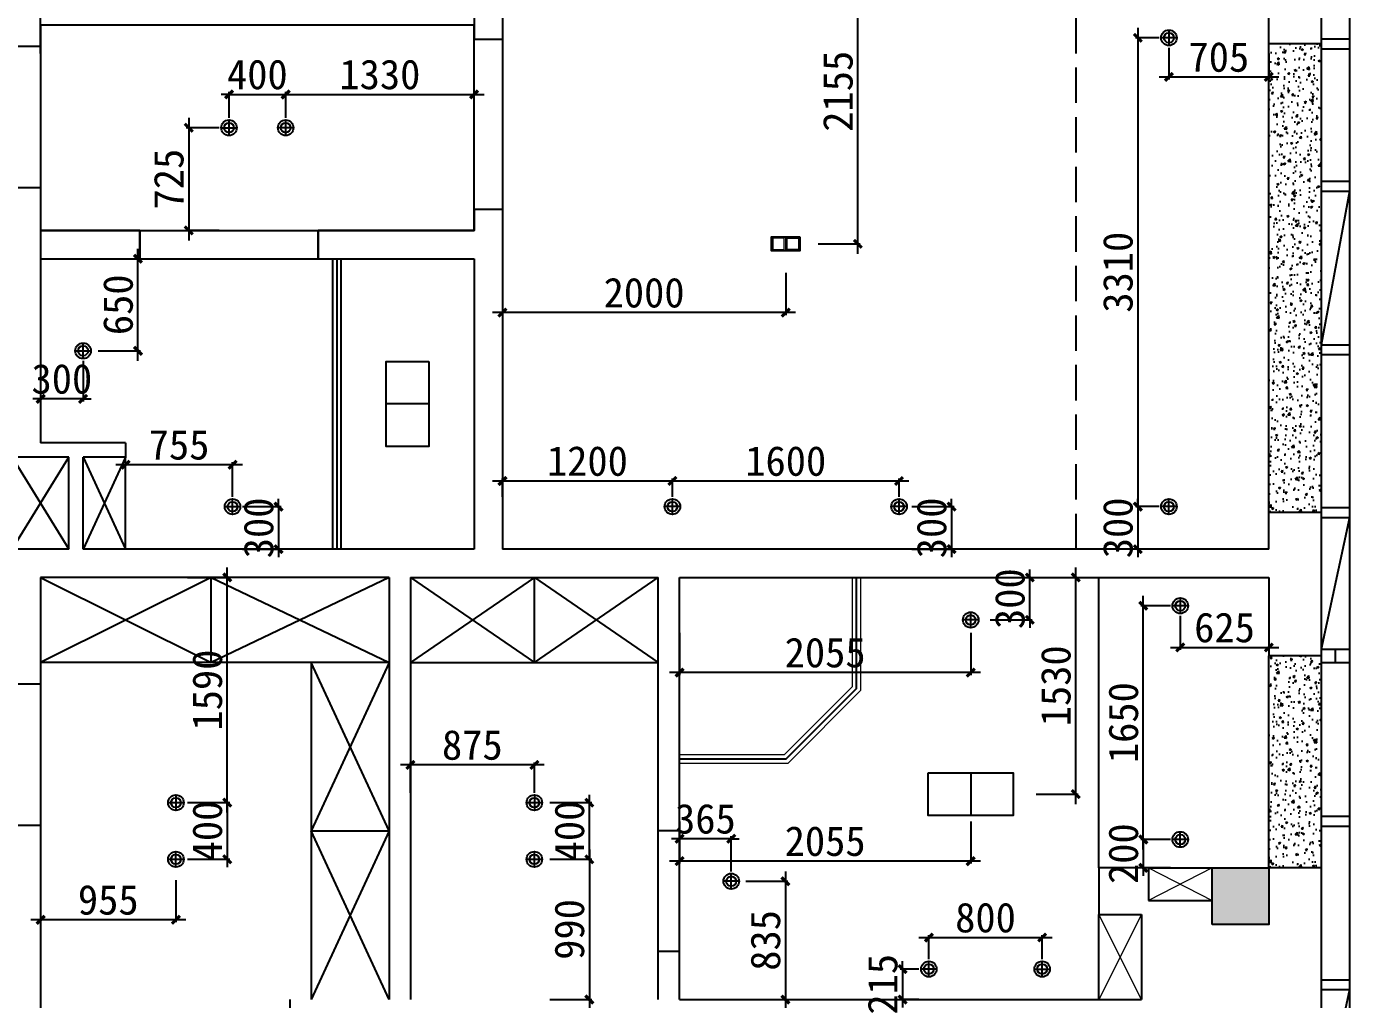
# Model space of a CAD drawing. Header units: millimetres. Extents: x 561810 to 956823, y -438984 to -391712.
# Drawn here: x 795042 to 804382, y -409733 to -402863 of the extents above; entities that cross this region are included whole.
import ezdxf

# ---------------------------------------------------------------- set-up
doc = ezdxf.new("R2010")
doc.units = ezdxf.units.MM
doc.header["$LTSCALE"] = 10
doc.header["$MEASUREMENT"] = 0
doc.linetypes.add('DASH', pattern=[0.35, 0.25, -0.1])
doc.layers.get('0').update_dxf_attribs({"linetype": 'CONTINUOUS'})
doc.layers.get('DEFPOINTS').update_dxf_attribs({"color": 1, "linetype": 'CONTINUOUS'})
for name, color, linetype in [('4-P灯具', 142, 'CONTINUOUS'), ('PUB_HATCH', 144, 'CONTINUOUS'), ('WALL', 7, 'CONTINUOUS'), ('WINDOW', 4, 'CONTINUOUS'), ('填充', 8, 'CONTINUOUS'), ('墙', 7, 'CONTINUOUS')]:
    doc.layers.add(name, color=color, linetype=linetype)
doc.layers.add('细线', color=250, linetype='CONTINUOUS', lineweight=5)
doc.styles.add('施洛华标注样式', font='')
doc.styles.get('施洛华标注样式').set_extended_font_data('SimSun')
doc.dimstyles.new('外标尺寸', dxfattribs={"dimscale": 70, "dimtxt": 3, "dimasz": 0.8, "dimexe": 0.25, "dimexo": 1, "dimgap": 0.5, "dimtad": 1, "dimdec": 0, "dimtxsty": '施洛华标注样式', "dimblk": 'ARCHTICK', "dimcen": 1.5, "dimdle": 1, "dimclrd": 250, "dimclre": 250, "dimclrt": 62, "dimadec": 0, "dimazin": 0, "dimtfac": 1, "dimtdec": 0, "dimtix": 1, "dimtmove": 1, "dimatfit": 3, "dimldrblk": 'ARCHTICK', "dimfxl": 0, "dimarcsym": 0})

# ---------------------------------------------------------------- blocks, each defined once
blk = doc.blocks.new('_ARCHTICK')
at = {"color": 0, "linetype": 'ByBlock', "const_width": 0.4}
blk.add_lwpolyline([(-0.5, -0.5), (0.5, 0.5)], dxfattribs=at)
blk = doc.blocks.new('*D146')
at = {"color": 250, "lineweight": -2}
for p, q in [((796471.6, -403342.6), (796415.6, -403342.6)), ((796471.6, -403507.8), (796471.6, -403325.1)), ((796471.6, -403342.6), (796871.6, -403342.6)), ((796871.6, -403507.8), (796871.6, -403325.1)), ((796871.6, -403342.6), (796927.6, -403342.6))]:
    blk.add_line(p, q, dxfattribs=at)
at = {"layer": 'DEFPOINTS', "color": 0}
for p in [(796871.6, -403342.6), (796471.6, -403577.8), (796871.6, -403577.8)]:
    blk.add_point(p, dxfattribs=at)
at = {"color": 250, "lineweight": -2, "xscale": 56, "yscale": 56, "zscale": 56}
blk.add_blockref('_ARCHTICK', (796471.6, -403342.6), dxfattribs=at)
at = {"color": 250, "lineweight": -2, "xscale": 56, "yscale": 56, "zscale": 56, "rotation": 180}
blk.add_blockref('_ARCHTICK', (796871.6, -403342.6), dxfattribs=at)
at = {"color": 62, "insert": (796671.6, -403202.6), "char_height": 210, "attachment_point": 5, "style": '施洛华标注样式'}
blk.add_mtext('400', dxfattribs=at)
blk = doc.blocks.new('*D147')
at = {"color": 250, "lineweight": -2}
for p, q in [((796801.6, -403342.6), (798271.6, -403342.6)), ((796871.6, -403507.8), (796871.6, -403325.1)), ((798201.6, -403507.8), (798201.6, -403325.1))]:
    blk.add_line(p, q, dxfattribs=at)
at = {"layer": 'DEFPOINTS', "color": 0}
for p in [(798201.6, -403342.6), (796871.6, -403577.8), (798201.6, -403577.8)]:
    blk.add_point(p, dxfattribs=at)
at = {"color": 250, "lineweight": -2, "xscale": 56, "yscale": 56, "zscale": 56, "rotation": 180}
blk.add_blockref('_ARCHTICK', (796871.6, -403342.6), dxfattribs=at)
at = {"color": 250, "lineweight": -2, "xscale": 56, "yscale": 56, "zscale": 56}
blk.add_blockref('_ARCHTICK', (798201.6, -403342.6), dxfattribs=at)
at = {"color": 62, "insert": (797536.6, -403202.6), "char_height": 210, "attachment_point": 5, "style": '施洛华标注样式'}
blk.add_mtext('1330', dxfattribs=at)
blk = doc.blocks.new('*D148')
at = {"color": 250, "lineweight": -2}
for p, q in [((796401.6, -403577.8), (796169.6, -403577.8)), ((796187.1, -403507.8), (796187.1, -404372.8)), ((796401.6, -404302.8), (796169.6, -404302.8))]:
    blk.add_line(p, q, dxfattribs=at)
at = {"layer": 'DEFPOINTS', "color": 0}
for p in [(796471.6, -403577.8), (796187.1, -404302.8), (796471.6, -404302.8)]:
    blk.add_point(p, dxfattribs=at)
at = {"color": 250, "lineweight": -2, "xscale": 56, "yscale": 56, "zscale": 56}
for p, rotation in [((796187.1, -403577.8), 90), ((796187.1, -404302.8), 270)]:
    blk.add_blockref('_ARCHTICK', p, dxfattribs=dict(at, rotation=rotation))
at = {"color": 62, "insert": (796047.1, -403940.3), "char_height": 210, "attachment_point": 5, "rotation": 90, "style": '施洛华标注样式'}
blk.add_mtext('725', dxfattribs=at)
blk = doc.blocks.new('*D149')
at = {"color": 250, "lineweight": -2}
for p, q in [((802887, -402872.8), (802887, -406322.8)), ((803036.6, -402942.8), (802869.5, -402942.8)), ((803036.6, -406252.8), (802869.5, -406252.8))]:
    blk.add_line(p, q, dxfattribs=at)
at = {"layer": 'DEFPOINTS', "color": 0}
for p in [(803106.6, -402942.8), (802887, -406252.8), (803106.6, -406252.8)]:
    blk.add_point(p, dxfattribs=at)
at = {"color": 250, "lineweight": -2, "xscale": 56, "yscale": 56, "zscale": 56}
for p, rotation in [((802887, -402942.8), 90), ((802887, -406252.8), 270)]:
    blk.add_blockref('_ARCHTICK', p, dxfattribs=dict(at, rotation=rotation))
at = {"color": 62, "insert": (802747, -404597.8), "char_height": 210, "attachment_point": 5, "rotation": 90, "style": '施洛华标注样式'}
blk.add_mtext('3310', dxfattribs=at)
blk = doc.blocks.new('*D150')
at = {"color": 250, "lineweight": -2}
for p, q in [((803036.6, -406252.8), (802869.5, -406252.8)), ((802887, -406252.8), (802887, -406196.8)), ((802887, -406252.8), (802887, -406552.8)), ((803036.6, -406552.8), (802869.5, -406552.8)), ((802887, -406552.8), (802887, -406608.8))]:
    blk.add_line(p, q, dxfattribs=at)
at = {"layer": 'DEFPOINTS', "color": 0}
for p in [(803106.6, -406252.8), (802887, -406552.8), (803106.6, -406552.8)]:
    blk.add_point(p, dxfattribs=at)
at = {"color": 250, "lineweight": -2, "xscale": 56, "yscale": 56, "zscale": 56}
for p, rotation in [((802887, -406252.8), 270), ((802887, -406552.8), 90)]:
    blk.add_blockref('_ARCHTICK', p, dxfattribs=dict(at, rotation=rotation))
at = {"color": 62, "insert": (802747, -406402.8), "char_height": 210, "attachment_point": 5, "rotation": 90, "style": '施洛华标注样式'}
blk.add_mtext('300', dxfattribs=at)
blk = doc.blocks.new('*D151')
at = {"color": 250, "lineweight": -2}
for p, q in [((803106.6, -403012.8), (803106.6, -403236.7)), ((803811.6, -403054.8), (803811.6, -403236.7)), ((803036.6, -403219.2), (803881.6, -403219.2))]:
    blk.add_line(p, q, dxfattribs=at)
at = {"layer": 'DEFPOINTS', "color": 0}
for p in [(803106.6, -402942.8), (803811.6, -402984.8), (803811.6, -403219.2)]:
    blk.add_point(p, dxfattribs=at)
at = {"color": 250, "lineweight": -2, "xscale": 56, "yscale": 56, "zscale": 56, "rotation": 180}
blk.add_blockref('_ARCHTICK', (803106.6, -403219.2), dxfattribs=at)
at = {"color": 250, "lineweight": -2, "xscale": 56, "yscale": 56, "zscale": 56}
blk.add_blockref('_ARCHTICK', (803811.6, -403219.2), dxfattribs=at)
at = {"color": 62, "insert": (803459.1, -403079.2), "char_height": 210, "attachment_point": 5, "style": '施洛华标注样式'}
blk.add_mtext('705', dxfattribs=at)
blk = doc.blocks.new('*D152')
at = {"color": 250, "lineweight": -2}
for p, q in [((801271.6, -406071.9), (799531.6, -406071.9)), ((799601.6, -406182.8), (799601.6, -406054.4)), ((801201.6, -406182.8), (801201.6, -406054.4))]:
    blk.add_line(p, q, dxfattribs=at)
at = {"layer": 'DEFPOINTS', "color": 0}
for p in [(799601.6, -406071.9), (799601.6, -406252.8), (801201.6, -406252.8)]:
    blk.add_point(p, dxfattribs=at)
at = {"color": 250, "lineweight": -2, "xscale": 56, "yscale": 56, "zscale": 56, "rotation": 180}
blk.add_blockref('_ARCHTICK', (799601.6, -406071.9), dxfattribs=at)
at = {"color": 250, "lineweight": -2, "xscale": 56, "yscale": 56, "zscale": 56}
blk.add_blockref('_ARCHTICK', (801201.6, -406071.9), dxfattribs=at)
at = {"color": 62, "insert": (800401.6, -405931.9), "char_height": 210, "attachment_point": 5, "style": '施洛华标注样式'}
blk.add_mtext('1600', dxfattribs=at)
blk = doc.blocks.new('*D153')
at = {"color": 250, "lineweight": -2}
for p, q in [((799671.6, -406071.9), (798331.6, -406071.9)), ((798401.6, -406182.8), (798401.6, -406054.4)), ((799601.6, -406182.8), (799601.6, -406054.4))]:
    blk.add_line(p, q, dxfattribs=at)
at = {"layer": 'DEFPOINTS', "color": 0}
for p in [(798401.6, -406071.9), (798401.6, -406252.8), (799601.6, -406252.8)]:
    blk.add_point(p, dxfattribs=at)
at = {"color": 250, "lineweight": -2, "xscale": 56, "yscale": 56, "zscale": 56, "rotation": 180}
blk.add_blockref('_ARCHTICK', (798401.6, -406071.9), dxfattribs=at)
at = {"color": 250, "lineweight": -2, "xscale": 56, "yscale": 56, "zscale": 56}
blk.add_blockref('_ARCHTICK', (799601.6, -406071.9), dxfattribs=at)
at = {"color": 62, "insert": (799001.6, -405931.9), "char_height": 210, "attachment_point": 5, "style": '施洛华标注样式'}
blk.add_mtext('1200', dxfattribs=at)
blk = doc.blocks.new('*D154')
at = {"color": 250, "lineweight": -2}
for p, q in [((801292.1, -406252.8), (801589.6, -406252.8)), ((801572.1, -406252.8), (801572.1, -406196.8)), ((801572.1, -406252.8), (801572.1, -406552.8)), ((801292.1, -406552.8), (801589.6, -406552.8)), ((801572.1, -406552.8), (801572.1, -406608.8))]:
    blk.add_line(p, q, dxfattribs=at)
at = {"layer": 'DEFPOINTS', "color": 0}
for p in [(801201.6, -406252.8), (801201.6, -406552.8), (801572.1, -406552.8)]:
    blk.add_point(p, dxfattribs=at)
at = {"color": 250, "lineweight": -2, "xscale": 56, "yscale": 56, "zscale": 56}
for p, rotation in [((801572.1, -406252.8), 270), ((801572.1, -406552.8), 90)]:
    blk.add_blockref('_ARCHTICK', p, dxfattribs=dict(at, rotation=rotation))
at = {"color": 62, "insert": (801432.1, -406402.8), "char_height": 210, "attachment_point": 5, "rotation": 90, "style": '施洛华标注样式'}
blk.add_mtext('300', dxfattribs=at)
blk = doc.blocks.new('*D155')
at = {"color": 250, "lineweight": -2}
for p, q in [((798401.6, -404603.3), (798401.6, -404900.8)), ((800401.6, -404603.3), (800401.6, -404900.8)), ((800471.6, -404883.3), (798331.6, -404883.3))]:
    blk.add_line(p, q, dxfattribs=at)
at = {"layer": 'DEFPOINTS', "color": 0}
for p in [(798401.6, -404397.8), (800401.6, -404397.8), (798401.6, -404883.3)]:
    blk.add_point(p, dxfattribs=at)
at = {"color": 250, "lineweight": -2, "xscale": 56, "yscale": 56, "zscale": 56, "rotation": 180}
blk.add_blockref('_ARCHTICK', (798401.6, -404883.3), dxfattribs=at)
at = {"color": 250, "lineweight": -2, "xscale": 56, "yscale": 56, "zscale": 56}
blk.add_blockref('_ARCHTICK', (800401.6, -404883.3), dxfattribs=at)
at = {"color": 62, "insert": (799401.6, -404743.3), "char_height": 210, "attachment_point": 5, "style": '施洛华标注样式'}
blk.add_mtext('2000', dxfattribs=at)
blk = doc.blocks.new('*D156')
at = {"color": 250, "lineweight": -2}
for p, q in [((800910.6, -404467.8), (800910.6, -402172.8)), ((800630.6, -402242.8), (800928.1, -402242.8)), ((800630.6, -404397.8), (800928.1, -404397.8))]:
    blk.add_line(p, q, dxfattribs=at)
at = {"layer": 'DEFPOINTS', "color": 0}
for p in [(800401.6, -402242.8), (800910.6, -402242.8), (800401.6, -404397.8)]:
    blk.add_point(p, dxfattribs=at)
at = {"color": 250, "lineweight": -2, "xscale": 56, "yscale": 56, "zscale": 56}
for p, rotation in [((800910.6, -402242.8), 90), ((800910.6, -404397.8), 270)]:
    blk.add_blockref('_ARCHTICK', p, dxfattribs=dict(at, rotation=rotation))
at = {"color": 62, "insert": (800770.6, -403320.3), "char_height": 210, "attachment_point": 5, "rotation": 90, "style": '施洛华标注样式'}
blk.add_mtext('2155', dxfattribs=at)
blk = doc.blocks.new('*D157')
at = {"color": 250, "lineweight": -2}
for p, q in [((795141.6, -405222.8), (795141.6, -405509.6)), ((795441.5, -405222.8), (795441.5, -405509.6)), ((795141.6, -405492.1), (795085.6, -405492.1)), ((795441.5, -405492.1), (795141.6, -405492.1)), ((795441.5, -405492.1), (795497.5, -405492.1))]:
    blk.add_line(p, q, dxfattribs=at)
at = {"layer": 'DEFPOINTS', "color": 0}
for p in [(795141.6, -405152.8), (795441.5, -405152.8), (795141.6, -405492.1)]:
    blk.add_point(p, dxfattribs=at)
at = {"color": 250, "lineweight": -2, "xscale": 56, "yscale": 56, "zscale": 56}
blk.add_blockref('_ARCHTICK', (795141.6, -405492.1), dxfattribs=at)
at = {"color": 250, "lineweight": -2, "xscale": 56, "yscale": 56, "zscale": 56, "rotation": 180}
blk.add_blockref('_ARCHTICK', (795441.5, -405492.1), dxfattribs=at)
at = {"color": 62, "insert": (795291.6, -405352.1), "char_height": 210, "attachment_point": 5, "style": '施洛华标注样式'}
blk.add_mtext('300', dxfattribs=at)
blk = doc.blocks.new('*D158')
at = {"color": 250, "lineweight": -2}
for p, q in [((795561.6, -404502.8), (795846.3, -404502.8)), ((795828.8, -405222.8), (795828.8, -404432.8)), ((795548.8, -405152.8), (795846.3, -405152.8))]:
    blk.add_line(p, q, dxfattribs=at)
at = {"layer": 'DEFPOINTS', "color": 0}
for p in [(795491.6, -404502.8), (795828.8, -404502.8), (795441.5, -405152.8)]:
    blk.add_point(p, dxfattribs=at)
at = {"color": 250, "lineweight": -2, "xscale": 56, "yscale": 56, "zscale": 56}
for p, rotation in [((795828.8, -404502.8), 90), ((795828.8, -405152.8), 270)]:
    blk.add_blockref('_ARCHTICK', p, dxfattribs=dict(at, rotation=rotation))
at = {"color": 62, "insert": (795688.8, -404827.8), "char_height": 210, "attachment_point": 5, "rotation": 90, "style": '施洛华标注样式'}
blk.add_mtext('650', dxfattribs=at)
blk = doc.blocks.new('*D159')
at = {"color": 250, "lineweight": -2}
for p, q in [((796566.2, -405957.2), (795671.4, -405957.2)), ((795741.4, -406157.8), (795741.4, -405939.7)), ((796496.2, -406183), (796496.2, -405939.7))]:
    blk.add_line(p, q, dxfattribs=at)
at = {"layer": 'DEFPOINTS', "color": 0}
for p in [(795741.4, -405957.2), (795741.4, -406227.8), (796496.2, -406253)]:
    blk.add_point(p, dxfattribs=at)
at = {"color": 250, "lineweight": -2, "xscale": 56, "yscale": 56, "zscale": 56, "rotation": 180}
blk.add_blockref('_ARCHTICK', (795741.4, -405957.2), dxfattribs=at)
at = {"color": 250, "lineweight": -2, "xscale": 56, "yscale": 56, "zscale": 56}
blk.add_blockref('_ARCHTICK', (796496.2, -405957.2), dxfattribs=at)
at = {"color": 62, "insert": (796118.8, -405817.2), "char_height": 210, "attachment_point": 5, "style": '施洛华标注样式'}
blk.add_mtext('755', dxfattribs=at)
blk = doc.blocks.new('*D160')
at = {"color": 250, "lineweight": -2}
for p, q in [((796566.2, -406253), (796838.7, -406253)), ((796821.2, -406253), (796821.2, -406197)), ((796821.2, -406253), (796821.2, -406552.8)), ((796566.2, -406552.8), (796838.7, -406552.8)), ((796821.2, -406552.8), (796821.2, -406608.8))]:
    blk.add_line(p, q, dxfattribs=at)
at = {"layer": 'DEFPOINTS', "color": 0}
for p in [(796496.2, -406253), (796496.2, -406552.8), (796821.2, -406552.8)]:
    blk.add_point(p, dxfattribs=at)
at = {"color": 250, "lineweight": -2, "xscale": 56, "yscale": 56, "zscale": 56}
for p, rotation in [((796821.2, -406253), 270), ((796821.2, -406552.8), 90)]:
    blk.add_blockref('_ARCHTICK', p, dxfattribs=dict(at, rotation=rotation))
at = {"color": 62, "insert": (796681.2, -406402.9), "char_height": 210, "attachment_point": 5, "rotation": 90, "style": '施洛华标注样式'}
blk.add_mtext('300', dxfattribs=at)
blk = doc.blocks.new('*D205')
at = {"color": 250, "lineweight": -2}
for p, q in [((796179.1, -408342.8), (796476.6, -408342.8)), ((796459.1, -408342.8), (796459.1, -408286.8)), ((796459.1, -408342.8), (796459.1, -408742.8)), ((796179.1, -408742.8), (796476.6, -408742.8)), ((796459.1, -408742.8), (796459.1, -408798.8))]:
    blk.add_line(p, q, dxfattribs=at)
at = {"layer": 'DEFPOINTS', "color": 0}
for p in [(796096.6, -408342.8), (796096.6, -408742.8), (796459.1, -408742.8)]:
    blk.add_point(p, dxfattribs=at)
at = {"color": 250, "lineweight": -2, "xscale": 56, "yscale": 56, "zscale": 56}
for p, rotation in [((796459.1, -408342.8), 270), ((796459.1, -408742.8), 90)]:
    blk.add_blockref('_ARCHTICK', p, dxfattribs=dict(at, rotation=rotation))
at = {"color": 62, "insert": (796319.1, -408542.8), "char_height": 210, "attachment_point": 5, "rotation": 90, "style": '施洛华标注样式'}
blk.add_mtext('400', dxfattribs=at)
blk = doc.blocks.new('*D206')
at = {"color": 250, "lineweight": -2}
for p, q in [((796179.1, -406752.8), (796476.6, -406752.8)), ((796459.1, -408412.8), (796459.1, -406682.8)), ((796179.1, -408342.8), (796476.6, -408342.8))]:
    blk.add_line(p, q, dxfattribs=at)
at = {"layer": 'DEFPOINTS', "color": 0}
for p in [(796096.6, -406752.8), (796459.1, -406752.8), (796096.6, -408342.8)]:
    blk.add_point(p, dxfattribs=at)
at = {"color": 250, "lineweight": -2, "xscale": 56, "yscale": 56, "zscale": 56}
for p, rotation in [((796459.1, -406752.8), 90), ((796459.1, -408342.8), 270)]:
    blk.add_blockref('_ARCHTICK', p, dxfattribs=dict(at, rotation=rotation))
at = {"color": 62, "insert": (796319.1, -407547.8), "char_height": 210, "attachment_point": 5, "rotation": 90, "style": '施洛华标注样式'}
blk.add_mtext('1590', dxfattribs=at)
blk = doc.blocks.new('*D207')
at = {"color": 250, "lineweight": -2}
for p, q in [((795141.6, -408889.9), (795141.6, -409187.4)), ((796096.6, -408889.9), (796096.6, -409187.4)), ((796166.6, -409169.9), (795071.6, -409169.9))]:
    blk.add_line(p, q, dxfattribs=at)
at = {"layer": 'DEFPOINTS', "color": 0}
for p in [(795141.6, -408742.8), (796096.6, -408742.8), (795141.6, -409169.9)]:
    blk.add_point(p, dxfattribs=at)
at = {"color": 250, "lineweight": -2, "xscale": 56, "yscale": 56, "zscale": 56, "rotation": 180}
blk.add_blockref('_ARCHTICK', (795141.6, -409169.9), dxfattribs=at)
at = {"color": 250, "lineweight": -2, "xscale": 56, "yscale": 56, "zscale": 56}
blk.add_blockref('_ARCHTICK', (796096.6, -409169.9), dxfattribs=at)
at = {"color": 62, "insert": (795619.1, -409029.9), "char_height": 210, "attachment_point": 5, "style": '施洛华标注样式'}
blk.add_mtext('955', dxfattribs=at)
blk = doc.blocks.new('*D208')
at = {"color": 250, "lineweight": -2}
for p, q in [((798735.2, -408342.8), (799032.7, -408342.8)), ((799015.2, -408342.8), (799015.2, -408286.8)), ((799015.2, -408742.8), (799015.2, -408342.8)), ((798735.2, -408742.8), (799032.7, -408742.8)), ((799015.2, -408742.8), (799015.2, -408798.8))]:
    blk.add_line(p, q, dxfattribs=at)
at = {"layer": 'DEFPOINTS', "color": 0}
for p in [(798626.9, -408342.8), (799015.2, -408342.8), (798626.9, -408742.8)]:
    blk.add_point(p, dxfattribs=at)
at = {"color": 250, "lineweight": -2, "xscale": 56, "yscale": 56, "zscale": 56}
for p, rotation in [((799015.2, -408342.8), 270), ((799015.2, -408742.8), 90)]:
    blk.add_blockref('_ARCHTICK', p, dxfattribs=dict(at, rotation=rotation))
at = {"color": 62, "insert": (798875.2, -408542.8), "char_height": 210, "attachment_point": 5, "rotation": 90, "style": '施洛华标注样式'}
blk.add_mtext('400', dxfattribs=at)
blk = doc.blocks.new('*D209')
at = {"color": 250, "lineweight": -2}
for p, q in [((799015.2, -408672.8), (799015.2, -409802.8)), ((798735.2, -408742.8), (799032.7, -408742.8)), ((798735.2, -409732.8), (799032.7, -409732.8))]:
    blk.add_line(p, q, dxfattribs=at)
at = {"layer": 'DEFPOINTS', "color": 0}
for p in [(798626.9, -408742.8), (798626.9, -409732.8), (799015.2, -409732.8)]:
    blk.add_point(p, dxfattribs=at)
at = {"color": 250, "lineweight": -2, "xscale": 56, "yscale": 56, "zscale": 56}
for p, rotation in [((799015.2, -408742.8), 90), ((799015.2, -409732.8), 270)]:
    blk.add_blockref('_ARCHTICK', p, dxfattribs=dict(at, rotation=rotation))
at = {"color": 62, "insert": (798875.2, -409237.8), "char_height": 210, "attachment_point": 5, "rotation": 90, "style": '施洛华标注样式'}
blk.add_mtext('990', dxfattribs=at)
blk = doc.blocks.new('*D210')
at = {"color": 250, "lineweight": -2}
for p, q in [((797751.6, -408272.8), (797751.6, -408058.8)), ((798626.9, -408272.8), (798626.9, -408058.8)), ((798696.9, -408076.3), (797681.6, -408076.3))]:
    blk.add_line(p, q, dxfattribs=at)
at = {"layer": 'DEFPOINTS', "color": 0}
for p in [(797751.6, -408076.3), (797751.6, -408342.8), (798626.9, -408342.8)]:
    blk.add_point(p, dxfattribs=at)
at = {"color": 250, "lineweight": -2, "xscale": 56, "yscale": 56, "zscale": 56, "rotation": 180}
blk.add_blockref('_ARCHTICK', (797751.6, -408076.3), dxfattribs=at)
at = {"color": 250, "lineweight": -2, "xscale": 56, "yscale": 56, "zscale": 56}
blk.add_blockref('_ARCHTICK', (798626.9, -408076.3), dxfattribs=at)
at = {"color": 62, "insert": (798189.2, -407936.3), "char_height": 210, "attachment_point": 5, "style": '施洛华标注样式'}
blk.add_mtext('875', dxfattribs=at)
blk = doc.blocks.new('*D211')
at = {"color": 250, "lineweight": -2}
for p, q in [((800119.1, -408897.8), (800416.6, -408897.8)), ((800399.1, -408827.8), (800399.1, -409802.8)), ((800119.1, -409732.8), (800416.6, -409732.8))]:
    blk.add_line(p, q, dxfattribs=at)
at = {"layer": 'DEFPOINTS', "color": 0}
for p in [(800016.7, -408897.8), (800017.7, -409732.8), (800399.1, -409732.8)]:
    blk.add_point(p, dxfattribs=at)
at = {"color": 250, "lineweight": -2, "xscale": 56, "yscale": 56, "zscale": 56}
for p, rotation in [((800399.1, -408897.8), 90), ((800399.1, -409732.8), 270)]:
    blk.add_blockref('_ARCHTICK', p, dxfattribs=dict(at, rotation=rotation))
at = {"color": 62, "insert": (800259.1, -409315.3), "char_height": 210, "attachment_point": 5, "rotation": 90, "style": '施洛华标注样式'}
blk.add_mtext('835', dxfattribs=at)
blk = doc.blocks.new('*D212')
at = {"color": 250, "lineweight": -2}
for p, q in [((799652.1, -408597.7), (799596.1, -408597.7)), ((799652.1, -408827.8), (799652.1, -408580.2)), ((800016.7, -408597.7), (799652.1, -408597.7)), ((800016.7, -408827.8), (800016.7, -408580.2)), ((800016.7, -408597.7), (800072.7, -408597.7))]:
    blk.add_line(p, q, dxfattribs=at)
at = {"layer": 'DEFPOINTS', "color": 0}
for p in [(799652.1, -408597.7), (799652.1, -408897.8), (800016.7, -408897.8)]:
    blk.add_point(p, dxfattribs=at)
at = {"color": 250, "lineweight": -2, "xscale": 56, "yscale": 56, "zscale": 56}
blk.add_blockref('_ARCHTICK', (799652.1, -408597.7), dxfattribs=at)
at = {"color": 250, "lineweight": -2, "xscale": 56, "yscale": 56, "zscale": 56, "rotation": 180}
blk.add_blockref('_ARCHTICK', (800016.7, -408597.7), dxfattribs=at)
at = {"color": 62, "insert": (799834.4, -408457.7), "char_height": 210, "attachment_point": 5, "style": '施洛华标注样式'}
blk.add_mtext('365', dxfattribs=at)
blk = doc.blocks.new('*D213')
at = {"color": 250, "lineweight": -2}
for p, q in [((801342, -409295.2), (802281.8, -409295.2)), ((801412, -409447.6), (801412, -409277.7)), ((802211.8, -409447.6), (802211.8, -409277.7))]:
    blk.add_line(p, q, dxfattribs=at)
at = {"layer": 'DEFPOINTS', "color": 0}
for p in [(802211.8, -409295.2), (801412, -409517.6), (802211.8, -409517.6)]:
    blk.add_point(p, dxfattribs=at)
at = {"color": 250, "lineweight": -2, "xscale": 56, "yscale": 56, "zscale": 56, "rotation": 180}
blk.add_blockref('_ARCHTICK', (801412, -409295.2), dxfattribs=at)
at = {"color": 250, "lineweight": -2, "xscale": 56, "yscale": 56, "zscale": 56}
blk.add_blockref('_ARCHTICK', (802211.8, -409295.2), dxfattribs=at)
at = {"color": 62, "insert": (801811.9, -409155.2), "char_height": 210, "attachment_point": 5, "style": '施洛华标注样式'}
blk.add_mtext('800', dxfattribs=at)
blk = doc.blocks.new('*D214')
at = {"color": 250, "lineweight": -2}
for p, q in [((801226.6, -409517.6), (801226.6, -409461.6)), ((801342, -409517.6), (801209.1, -409517.6)), ((801226.6, -409517.6), (801226.6, -409732.8)), ((801342, -409732.8), (801209.1, -409732.8)), ((801226.6, -409732.8), (801226.6, -409788.8))]:
    blk.add_line(p, q, dxfattribs=at)
at = {"layer": 'DEFPOINTS', "color": 0}
for p in [(801412, -409517.6), (801226.6, -409732.8), (801412, -409732.8)]:
    blk.add_point(p, dxfattribs=at)
at = {"color": 250, "lineweight": -2, "xscale": 56, "yscale": 56, "zscale": 56}
for p, rotation in [((801226.6, -409517.6), 270), ((801226.6, -409732.8), 90)]:
    blk.add_blockref('_ARCHTICK', p, dxfattribs=dict(at, rotation=rotation))
at = {"color": 62, "insert": (801086.6, -409625.2), "char_height": 210, "attachment_point": 5, "rotation": 90, "style": '施洛华标注样式'}
blk.add_mtext('215', dxfattribs=at)
blk = doc.blocks.new('*D215')
at = {"color": 250, "lineweight": -2}
for p, q in [((803116.8, -408602.9), (802908.1, -408602.9)), ((802925.6, -408602.9), (802925.6, -408546.9)), ((802925.6, -408602.9), (802925.6, -408802.8)), ((803116.8, -408802.8), (802908.1, -408802.8)), ((802925.6, -408802.8), (802925.6, -408858.8))]:
    blk.add_line(p, q, dxfattribs=at)
at = {"layer": 'DEFPOINTS', "color": 0}
for p in [(803186.8, -408602.9), (802925.6, -408802.8), (803186.8, -408802.8)]:
    blk.add_point(p, dxfattribs=at)
at = {"color": 250, "lineweight": -2, "xscale": 56, "yscale": 56, "zscale": 56}
for p, rotation in [((802925.6, -408602.9), 270), ((802925.6, -408802.8), 90)]:
    blk.add_blockref('_ARCHTICK', p, dxfattribs=dict(at, rotation=rotation))
at = {"color": 62, "insert": (802785.6, -408702.8), "char_height": 210, "attachment_point": 5, "rotation": 90, "style": '施洛华标注样式'}
blk.add_mtext('200', dxfattribs=at)
blk = doc.blocks.new('*D216')
at = {"color": 250, "lineweight": -2}
for p, q in [((802925.6, -408672.9), (802925.6, -406882.7)), ((803116.8, -406952.7), (802908.1, -406952.7)), ((803116.8, -408602.9), (802908.1, -408602.9))]:
    blk.add_line(p, q, dxfattribs=at)
at = {"layer": 'DEFPOINTS', "color": 0}
for p in [(802925.6, -406952.7), (803186.8, -406952.7), (803186.8, -408602.9)]:
    blk.add_point(p, dxfattribs=at)
at = {"color": 250, "lineweight": -2, "xscale": 56, "yscale": 56, "zscale": 56}
for p, rotation in [((802925.6, -406952.7), 90), ((802925.6, -408602.9), 270)]:
    blk.add_blockref('_ARCHTICK', p, dxfattribs=dict(at, rotation=rotation))
at = {"color": 62, "insert": (802785.6, -407777.8), "char_height": 210, "attachment_point": 5, "rotation": 90, "style": '施洛华标注样式'}
blk.add_mtext('1650', dxfattribs=at)
blk = doc.blocks.new('*D217')
at = {"color": 250, "lineweight": -2}
for p, q in [((803186.8, -407022.7), (803186.8, -407264.5)), ((803811.6, -407022.7), (803811.6, -407264.5)), ((803116.8, -407247), (803881.6, -407247))]:
    blk.add_line(p, q, dxfattribs=at)
at = {"layer": 'DEFPOINTS', "color": 0}
for p in [(803186.8, -406952.7), (803811.6, -406952.7), (803811.6, -407247)]:
    blk.add_point(p, dxfattribs=at)
at = {"color": 250, "lineweight": -2, "xscale": 56, "yscale": 56, "zscale": 56, "rotation": 180}
blk.add_blockref('_ARCHTICK', (803186.8, -407247), dxfattribs=at)
at = {"color": 250, "lineweight": -2, "xscale": 56, "yscale": 56, "zscale": 56}
blk.add_blockref('_ARCHTICK', (803811.6, -407247), dxfattribs=at)
at = {"color": 62, "insert": (803499.2, -407107), "char_height": 210, "attachment_point": 5, "style": '施洛华标注样式'}
blk.add_mtext('625', dxfattribs=at)
blk = doc.blocks.new('*D218')
at = {"color": 250, "lineweight": -2}
for p, q in [((801844.6, -406752.8), (802142.1, -406752.8)), ((802124.6, -406752.8), (802124.6, -406696.8)), ((802124.6, -407052.5), (802124.6, -406752.8)), ((801844.6, -407052.5), (802142.1, -407052.5)), ((802124.6, -407052.5), (802124.6, -407108.5))]:
    blk.add_line(p, q, dxfattribs=at)
at = {"layer": 'DEFPOINTS', "color": 0}
for p in [(801704.3, -406752.8), (802124.6, -406752.8), (801707.3, -407052.5)]:
    blk.add_point(p, dxfattribs=at)
at = {"color": 250, "lineweight": -2, "xscale": 56, "yscale": 56, "zscale": 56}
for p, rotation in [((802124.6, -406752.8), 270), ((802124.6, -407052.5), 90)]:
    blk.add_blockref('_ARCHTICK', p, dxfattribs=dict(at, rotation=rotation))
at = {"color": 62, "insert": (801984.6, -406902.6), "char_height": 210, "attachment_point": 5, "rotation": 90, "style": '施洛华标注样式'}
blk.add_mtext('300', dxfattribs=at)
blk = doc.blocks.new('*D219')
at = {"color": 250, "lineweight": -2}
for p, q in [((799652.1, -407144.3), (799652.1, -407441.8)), ((801707.3, -407144.3), (801707.3, -407441.8)), ((801777.3, -407424.3), (799582.1, -407424.3))]:
    blk.add_line(p, q, dxfattribs=at)
at = {"layer": 'DEFPOINTS', "color": 0}
for p in [(799652.1, -407052.5), (801707.3, -407052.5), (799652.1, -407424.3)]:
    blk.add_point(p, dxfattribs=at)
at = {"color": 250, "lineweight": -2, "xscale": 56, "yscale": 56, "zscale": 56, "rotation": 180}
blk.add_blockref('_ARCHTICK', (799652.1, -407424.3), dxfattribs=at)
at = {"color": 250, "lineweight": -2, "xscale": 56, "yscale": 56, "zscale": 56}
blk.add_blockref('_ARCHTICK', (801707.3, -407424.3), dxfattribs=at)
at = {"color": 62, "insert": (800679.7, -407284.3), "char_height": 210, "attachment_point": 5, "style": '施洛华标注样式'}
blk.add_mtext('2055', dxfattribs=at)
blk = doc.blocks.new('*D439')
at = {"color": 250, "lineweight": -2}
for p, q in [((802168.9, -406752.8), (802466.4, -406752.8)), ((802448.9, -408352.8), (802448.9, -406682.8)), ((802168.9, -408282.8), (802466.4, -408282.8))]:
    blk.add_line(p, q, dxfattribs=at)
at = {"layer": 'DEFPOINTS', "color": 0}
for p in [(801704.3, -406752.8), (802448.9, -406752.8), (801707.3, -408282.8)]:
    blk.add_point(p, dxfattribs=at)
at = {"color": 250, "lineweight": -2, "xscale": 56, "yscale": 56, "zscale": 56}
for p, rotation in [((802448.9, -406752.8), 90), ((802448.9, -408282.8), 270)]:
    blk.add_blockref('_ARCHTICK', p, dxfattribs=dict(at, rotation=rotation))
at = {"color": 62, "insert": (802308.9, -407517.8), "char_height": 210, "attachment_point": 5, "rotation": 90, "style": '施洛华标注样式'}
blk.add_mtext('1530', dxfattribs=at)
blk = doc.blocks.new('*D440')
at = {"color": 250, "lineweight": -2}
for p, q in [((799652.1, -408475.6), (799652.1, -408773.1)), ((801707.3, -408475.6), (801707.3, -408773.1)), ((801777.3, -408755.6), (799582.1, -408755.6))]:
    blk.add_line(p, q, dxfattribs=at)
at = {"layer": 'DEFPOINTS', "color": 0}
for p in [(799652.1, -408282.8), (801707.3, -408282.8), (799652.1, -408755.6)]:
    blk.add_point(p, dxfattribs=at)
at = {"color": 250, "lineweight": -2, "xscale": 56, "yscale": 56, "zscale": 56, "rotation": 180}
blk.add_blockref('_ARCHTICK', (799652.1, -408755.6), dxfattribs=at)
at = {"color": 250, "lineweight": -2, "xscale": 56, "yscale": 56, "zscale": 56}
blk.add_blockref('_ARCHTICK', (801707.3, -408755.6), dxfattribs=at)
at = {"color": 62, "insert": (800679.7, -408615.6), "char_height": 210, "attachment_point": 5, "style": '施洛华标注样式'}
blk.add_mtext('2055', dxfattribs=at)

msp = doc.modelspace()

# ---------------------------------------------------------------- hatches: boundary and pattern name
h = msp.add_hatch()
h.set_pattern_fill('AR-CONC', color=250, scale=20, style=0)
h.set_pattern_definition([(50, (803811.61, -406294.76), (143.452, -12.5504), [15, -165]), (355, (803811.61, -406294.76), (-27.75, 150.4384), [12, -132]), (100.4514, (803823.57, -406295.8), (115.702, 137.888), [12.748, -140.2284]), (46.184, (803811.61, -406254.76), (213.448, -33.104), [22.5, -247.5]), (96.6356, (803829.4, -406257.51), (186.933, 194.824), [19.122, -210.343]), (351.184, (803811.61, -406254.76), (186.932, 194.824), [18, -198]), (21, (803831.61, -406264.76), (119.3814, -80.5238), [15, -165]), (326, (803831.61, -406264.76), (48.663, 145.03), [12, -132]), (71.4514, (803841.56, -406271.47), (168.0445, 64.506), [12.748, -140.2284]), (37.5, (803811.614, -406294.755), (2.432, 66.5788), [0, -130.4, 0, -134, 0, -132.5]), (7.5, (803811.614, -406294.755), (52.6139, 78.8823), [0, -76.4, 0, -127.4, 0, -50.5]), (327.5, (803767.014, -406294.755), (106.7645, -4.511), [0, -50, 0, -156, 0, -207]), (317.5, (803747.01, -406294.755), (116.6372, 20.021), [0, -65, 0, -103.6, 0, -147])])
h.paths.add_polyline_path([(804181.6, -402984.8), (803811.6, -402984.8), (803811.6, -406294.8), (804181.6, -406294.8), (804181.6, -406259.8)])
h = msp.add_hatch()
h.set_pattern_fill('AR-CONC', color=250, scale=20, style=0)
h.set_pattern_definition([(50, (803811.61, -408802.76), (143.452, -12.55), [15, -165]), (355, (803811.61, -408802.76), (-27.75, 150.438), [12, -132]), (100.451, (803823.57, -408803.8), (115.702, 137.888), [12.748, -140.228]), (46.184, (803811.61, -408762.76), (213.448, -33.104), [22.5, -247.5]), (96.636, (803829.4, -408765.51), (186.933, 194.824), [19.122, -210.343]), (351.184, (803811.61, -408762.76), (186.932, 194.824), [18, -198]), (21, (803831.61, -408772.76), (119.381, -80.524), [15, -165]), (326, (803831.61, -408772.76), (48.663, 145.03), [12, -132]), (71.451, (803841.56, -408779.47), (168.045, 64.506), [12.748, -140.228]), (37.5, (803811.614, -408802.755), (2.432, 66.5788), [0, -130.4, 0, -134, 0, -132.5]), (7.5, (803811.614, -408802.755), (52.614, 78.8823), [0, -76.4, 0, -127.4, 0, -50.5]), (327.5, (803767.014, -408802.755), (106.7645, -4.511), [0, -50, 0, -156, 0, -207]), (317.5, (803747.01, -408802.755), (116.637, 20.021), [0, -65, 0, -103.6, 0, -147])])
h.paths.add_polyline_path([(803811.6, -408802.8), (804181.6, -408802.8), (804181.6, -407306.3), (803811.6, -407306.3)])
at = {"layer": 'PUB_HATCH'}
h = msp.add_hatch(color=256, dxfattribs=at)
h.paths.add_polyline_path([(779561.6, -414402.8), (779561.6, -414002.8), (779961.6, -414002.8), (779961.6, -414402.8)])
h.paths.add_polyline_path([(767701.6, -414402.8), (767701.6, -414002.8), (768101.6, -414002.8), (768101.6, -414402.8)])
h.paths.add_polyline_path([(767701.6, -409202.8), (767701.6, -408802.8), (768101.6, -408802.8), (768101.6, -409202.8)])
h.paths.add_polyline_path([(767701.6, -402742.8), (767701.6, -402342.8), (768101.6, -402342.8), (768101.6, -402742.8)])
h.paths.add_polyline_path([(803411.6, -402742.8), (803411.6, -402342.8), (803811.6, -402342.8), (803811.6, -402742.8)])
h.paths.add_polyline_path([(803411.6, -409202.8), (803411.6, -408802.8), (803811.6, -408802.8), (803811.6, -409202.8)])
h.paths.add_polyline_path([(803411.6, -414402.8), (803411.6, -414002.8), (803811.6, -414002.8), (803811.6, -414402.8)])
h.paths.add_polyline_path([(791551.6, -414402.8), (791551.6, -414002.8), (791951.6, -414002.8), (791951.6, -414402.8)])

# ---------------------------------------------------------------- linework, layer by layer
at = {"color": 1}
for p, q in [((804181.6, -402949.8), (804381.6, -402949.8)), ((804181.6, -403019.8), (804381.6, -403019.8)), ((804181.6, -403954.8), (804381.6, -403954.8)), ((804181.6, -404024.8), (804381.6, -404024.8)), ((804381.6, -404024.8), (804181.6, -405109.8)), ((804181.6, -405109.8), (804381.6, -405109.8)), ((804181.6, -405179.8), (804381.6, -405179.8)), ((804181.6, -406259.8), (804381.6, -406259.8)), ((804181.6, -406259.8), (804181.6, -406329.8)), ((804181.6, -406329.8), (804381.6, -406329.8)), ((804381.6, -406329.8), (804181.6, -407259.8)), ((804181.6, -407259.8), (804381.6, -407259.8)), ((804281.6, -407352.8), (804281.6, -407259.8)), ((804181.6, -407352.8), (804381.6, -407352.8)), ((804181.6, -408437.8), (804381.6, -408437.8)), ((804181.6, -408507.8), (804381.6, -408507.8)), ((804181.6, -409592.8), (804381.6, -409592.8)), ((804181.6, -409662.8), (804381.6, -409662.8)), ((804381.6, -409662.8), (804181.6, -410592.8))]:
    msp.add_line(p, q, dxfattribs=at)
msp.add_lwpolyline([(804181.6, -402949.8), (804181.6, -403019.8)], dxfattribs=at)
at = {"layer": '4-P灯具', "color": 250, "ltscale": 20}
for p, q in [((803106.6, -402887.8), (803106.6, -402997.8)), ((803161.6, -402942.8), (803051.6, -402942.8)), ((796416.6, -403577.8), (796526.6, -403577.8)), ((796471.6, -403632.8), (796471.6, -403522.8)), ((796926.6, -403577.8), (796816.6, -403577.8)), ((796871.6, -403632.8), (796871.6, -403522.8)), ((795386.5, -405152.8), (795496.5, -405152.8)), ((795441.5, -405207.8), (795441.5, -405097.8)), ((796441.2, -406253), (796551.2, -406253)), ((796496.2, -406308), (796496.2, -406198)), ((799656.6, -406252.8), (799546.6, -406252.8)), ((799601.6, -406307.8), (799601.6, -406197.8)), ((801256.6, -406252.8), (801146.6, -406252.8)), ((801201.6, -406307.8), (801201.6, -406197.8)), ((803161.6, -406252.8), (803051.6, -406252.8)), ((803106.6, -406307.8), (803106.6, -406197.8)), ((803186.8, -406897.7), (803186.8, -407007.7)), ((801707.3, -407107.5), (801707.3, -406997.5)), ((803241.8, -406952.7), (803131.8, -406952.7)), ((801762.3, -407052.5), (801652.3, -407052.5)), ((796041.6, -408342.8), (796151.6, -408342.8)), ((796096.6, -408287.8), (796096.6, -408397.8)), ((798571.9, -408342.8), (798681.9, -408342.8)), ((798626.9, -408287.8), (798626.9, -408397.8)), ((803241.8, -408602.9), (803131.8, -408602.9)), ((803186.8, -408657.9), (803186.8, -408547.9)), ((796096.6, -408797.8), (796096.6, -408687.8)), ((798626.9, -408797.8), (798626.9, -408687.8)), ((796041.6, -408742.8), (796151.6, -408742.8)), ((798571.9, -408742.8), (798681.9, -408742.8)), ((800071.7, -408897.8), (799961.7, -408897.8)), ((800016.7, -408952.8), (800016.7, -408842.8)), ((801412, -409572.6), (801412, -409462.6)), ((802211.8, -409572.6), (802211.8, -409462.6)), ((801467, -409517.6), (801357, -409517.6)), ((802156.8, -409517.6), (802266.8, -409517.6))]:
    msp.add_line(p, q, dxfattribs=at)
at = {"layer": '4-P灯具', "color": 142}
msp.add_lwpolyline([(800501.6, -404347.8), (800501.6, -404447.8), (800301.6, -404447.8), (800301.6, -404347.8), (800501.6, -404347.8)], dxfattribs=at)
for centre in [(803106.6, -402942.8), (796471.6, -403577.8), (796871.6, -403577.8), (795441.5, -405152.8), (796496.2, -406253), (799601.6, -406252.8), (801201.6, -406252.8), (803106.6, -406252.8), (803186.8, -406952.7), (801707.3, -407052.5), (796096.6, -408342.8), (798626.9, -408342.8), (803186.8, -408602.9), (796096.6, -408742.8), (798626.9, -408742.8), (800016.7, -408897.8), (801412, -409517.6), (802211.8, -409517.6)]:
    msp.add_circle(centre, 55, dxfattribs=at)
at = {"layer": '4-P灯具', "color": 250, "ltscale": 20}
for centre in [(803106.6, -402942.8), (796471.6, -403577.8), (796871.6, -403577.8), (795441.5, -405152.8), (796496.2, -406253), (799601.6, -406252.8), (801201.6, -406252.8), (803106.6, -406252.8), (803186.8, -406952.7), (801707.3, -407052.5), (796096.6, -408342.8), (798626.9, -408342.8), (803186.8, -408602.9), (796096.6, -408742.8), (798626.9, -408742.8), (800016.7, -408897.8), (801412, -409517.6), (802211.8, -409517.6)]:
    msp.add_circle(centre, 35, dxfattribs=at)
at = {"layer": 'WALL'}
for p, q in [((795141.6, -403002.8), (795141.6, -402252.8)), ((798201.6, -402242.8), (798201.6, -402952.8)), ((798401.6, -402252.8), (798401.6, -402952.8)), ((803811.6, -406552.8), (803811.6, -402742.8)), ((794941.6, -403002.8), (795141.6, -403002.8)), ((798201.6, -402952.8), (798401.6, -402952.8)), ((795141.6, -404002.8), (794941.6, -404002.8)), ((795141.6, -404002.8), (795141.6, -405802.8)), ((798201.6, -404152.8), (798201.6, -404302.8)), ((798201.6, -404152.8), (798401.6, -404152.8)), ((798401.6, -404152.8), (798401.6, -406552.8)), ((795841.6, -404302.8), (795141.6, -404302.8)), ((795841.6, -404502.8), (795841.6, -404302.8)), ((795841.6, -404302.8), (795841.6, -404502.8)), ((798201.6, -404302.8), (797101.8, -404302.8)), ((797101.8, -404302.8), (797101.8, -404502.8)), ((797101.8, -404502.8), (797101.8, -404302.8)), ((795141.6, -404502.8), (795841.6, -404502.8)), ((797101.8, -404502.8), (798201.6, -404502.8)), ((798201.6, -404502.8), (798201.6, -406552.8)), ((804181.6, -405144.8), (804181.6, -406294.8)), ((795741.4, -405802.8), (795141.6, -405802.8)), ((795741.4, -405802.8), (795741.4, -405902.8)), ((795341.4, -405902.8), (794941.6, -405902.8)), ((795341.4, -406552.8), (795341.4, -405902.8)), ((795441.4, -406552.8), (795441.4, -405902.8)), ((795741.4, -405902.8), (795441.4, -405902.8)), ((804181.6, -406294.8), (803811.6, -406294.8)), ((795341.4, -406552.8), (794941.6, -406552.8)), ((798201.6, -406552.8), (795441.4, -406552.8)), ((803811.6, -406552.8), (798401.6, -406552.8)), ((795141.6, -406752.8), (795141.6, -407502.8)), ((797601.6, -406752.8), (795141.6, -406752.8)), ((797601.6, -406752.8), (797601.6, -409732.8)), ((797751.6, -406752.8), (799502.1, -406752.8)), ((797751.6, -406752.8), (797751.6, -409732.8)), ((799502.1, -408542.8), (799502.1, -406752.8)), ((799652.1, -406752.8), (803811.6, -406752.8)), ((799652.1, -408542.8), (799652.1, -406752.8)), ((803811.6, -406752.8), (803811.6, -407306.3)), ((804181.6, -407306.3), (803811.6, -407306.3)), ((803811.6, -408802.8), (803811.6, -407306.3)), ((794941.6, -407502.8), (795141.6, -407502.8)), ((794941.6, -408502.8), (795141.6, -408502.8)), ((795141.6, -408502.8), (795141.6, -410901.8)), ((799652.1, -408542.8), (799502.1, -408542.8)), ((802961.9, -408802.8), (802611.9, -408802.8)), ((802611.9, -408802.8), (802611.9, -409132.8)), ((802961.9, -408802.8), (802961.9, -409032.8)), ((804181.6, -408802.8), (803811.6, -408802.8)), ((802961.9, -409032.8), (803411.6, -409032.8)), ((802611.9, -409132.8), (802911.9, -409132.8)), ((802911.9, -409132.8), (802911.9, -409732.8)), ((799652.1, -409392.8), (799502.1, -409392.8)), ((799502.1, -409732.8), (799502.1, -409392.8)), ((799652.1, -409732.8), (799652.1, -409392.8)), ((796901.6, -409732.8), (796901.6, -409932.8)), ((799652.1, -409732.8), (802911.9, -409732.8))]:
    msp.add_line(p, q, dxfattribs=at)
for points in [[(804181.6, -402984.8), (803811.6, -402984.8)], [(803411.6, -409202.8), (803411.6, -408802.8), (803811.6, -408802.8), (803811.6, -409202.8), (803411.6, -409202.8)]]:
    msp.add_lwpolyline(points, dxfattribs=at)
at = {"layer": 'WINDOW'}
for p, q in [((804181.6, -392842.8), (804181.6, -414802.8)), ((804381.6, -392842.8), (804381.6, -415002.8)), ((797231.6, -404502.8), (797231.6, -406552.8))]:
    msp.add_line(p, q, dxfattribs=at)
at = {"layer": 'WINDOW', "color": 250}
msp.add_lwpolyline([(799652.1, -408032.8), (800405.3, -408032.8), (800902.1, -407535.9), (800902.1, -406752.8)], dxfattribs=at)
at = {"layer": '填充', "color": 2, "linetype": 'DASH', "ltscale": 100}
msp.add_line((802451.6, -406552.8), (802451.6, -402242.8), dxfattribs=at)
at = {"layer": '填充', "color": 142, "ltscale": 0.01}
for p, q in [((795741.4, -406552.8), (795741.4, -405902.8)), ((802611.9, -408802.8), (802611.9, -406752.8)), ((802961.9, -408802.8), (803411.6, -408802.8)), ((802611.9, -409732.8), (802611.9, -409132.8)), ((802611.9, -409732.8), (802611.9, -409132.8))]:
    msp.add_line(p, q, dxfattribs=at)
at = {"layer": '填充', "color": 250, "ltscale": 0.01}
for p, q in [((797601.6, -407352.8), (795141.6, -407352.8)), ((797051.6, -407352.8), (797051.6, -409732.8))]:
    msp.add_line(p, q, dxfattribs=at)
at = {"layer": '填充', "color": 142, "ltscale": 0.01}
for points in [[(795141.6, -404302.8), (798201.6, -404302.8), (798201.6, -402852.8), (795141.6, -402852.8)], [(797881.6, -405227.8), (797881.6, -405827.8), (797581.6, -405827.8), (797581.6, -405227.8)], [(801407.3, -408132.8), (802007.3, -408132.8), (802007.3, -408432.8), (801407.3, -408432.8)]]:
    msp.add_lwpolyline(points, close=True, dxfattribs=at)
at = {"layer": '墙', "color": 250}
for p, q in [((795141.6, -403052.8), (795141.6, -403002.8)), ((798201.6, -404152.8), (798201.6, -402952.8)), ((798401.6, -402952.8), (798401.6, -404152.8)), ((795841.6, -404302.8), (797101.8, -404302.8)), ((795841.6, -404502.8), (797101.8, -404502.8)), ((797201.6, -404502.8), (797201.6, -406552.8)), ((797261.6, -404502.8), (797261.6, -406552.8)), ((797881.6, -405527.8), (797581.6, -405527.8)), ((794941.6, -406552.8), (795341.4, -405902.8)), ((794941.6, -405902.8), (795341.4, -406552.8)), ((795741.4, -405902.8), (795441.4, -406552.8)), ((795441.4, -405902.8), (795741.4, -406552.8)), ((796346.6, -406752.8), (795141.6, -407352.8)), ((795141.6, -406752.8), (796346.6, -407352.8)), ((796346.6, -407352.8), (796346.6, -406752.8)), ((796346.6, -406752.8), (797601.6, -407352.8)), ((797601.6, -406752.8), (796346.6, -407352.8)), ((798626.9, -406752.8), (797751.6, -407352.8)), ((797751.6, -406752.8), (798626.9, -407352.8)), ((798626.9, -407352.8), (798626.9, -406752.8)), ((798626.9, -407352.8), (799502.1, -406752.8)), ((798626.9, -406752.8), (799502.1, -407352.8)), ((797601.6, -408542.8), (797051.6, -407352.8)), ((797601.6, -407352.8), (797051.6, -408542.8)), ((797751.6, -407352.8), (799502.1, -407352.8)), ((795141.6, -407502.8), (795141.6, -408502.8)), ((801707.3, -408132.8), (801707.3, -408432.8)), ((797051.6, -408542.8), (797601.6, -408542.8)), ((797601.6, -408542.8), (797051.6, -409732.8)), ((797601.6, -409732.8), (797051.6, -408542.8)), ((799502.1, -409392.8), (799502.1, -408542.8)), ((799652.1, -409392.8), (799652.1, -408542.8))]:
    msp.add_line(p, q, dxfattribs=at)
at = {"layer": '细线', "color": 250, "lineweight": 5}
msp.add_line((800401.6, -404447.8), (800401.6, -404347.8), dxfattribs=at)
at = {"layer": '细线'}
for p, q in [((802961.9, -408802.8), (803411.6, -409032.8)), ((803411.6, -408802.8), (802961.9, -409032.8)), ((802911.9, -409732.8), (802611.9, -409132.8)), ((802911.9, -409132.8), (802611.9, -409732.8))]:
    msp.add_line(p, q, dxfattribs=at)
at = {"layer": '细线', "color": 250, "lineweight": 5}
for points in [[(800311.6, -404357.8), (800311.6, -404437.8), (800391.6, -404437.8), (800391.6, -404357.8)], [(800491.6, -404357.8), (800491.6, -404437.8), (800411.6, -404437.8), (800411.6, -404357.8)]]:
    msp.add_lwpolyline(points, close=True, dxfattribs=at)
at = {"layer": '细线', "color": 250}
for points in [[(799652.1, -408002.8), (800392.8, -408002.8), (800872.1, -407523.5), (800872.1, -406752.8)], [(799652.1, -408062.8), (800417.7, -408062.8), (800932.1, -407548.3), (800932.1, -406752.8)]]:
    msp.add_lwpolyline(points, dxfattribs=at)

# ---------------------------------------------------------------- dimensions: what is measured, and where the dimension line sits
at = {"color": 1}
for base, p1, p2, picture, middle in [((800910.6, -402242.8), (800401.6, -404397.8), (800401.6, -402242.8), '*D156', (800770.6, -403320.3)), ((802887, -406252.8), (803106.6, -402942.8), (803106.6, -406252.8), '*D149', (802747, -404597.8)), ((796187.1, -404302.8), (796471.6, -403577.8), (796471.6, -404302.8), '*D148', (796047.1, -403940.3)), ((795828.8, -404502.8), (795441.5, -405152.8), (795491.6, -404502.8), '*D158', (795688.8, -404827.8)), ((796821.2, -406552.8), (796496.2, -406253), (796496.2, -406552.8), '*D160', (796681.2, -406402.9)), ((801572.1, -406552.8), (801201.6, -406252.8), (801201.6, -406552.8), '*D154', (801432.1, -406402.8)), ((802887, -406552.8), (803106.6, -406252.8), (803106.6, -406552.8), '*D150', (802747, -406402.8)), ((796459.1, -406752.8), (796096.6, -408342.8), (796096.6, -406752.8), '*D206', (796319.1, -407547.8)), ((802124.6, -406752.8), (801707.3, -407052.5), (801704.3, -406752.8), '*D218', (801984.6, -406902.6)), ((802448.9, -406752.8), (801707.3, -408282.8), (801704.3, -406752.8), '*D439', (802308.9, -407517.8)), ((802925.6, -406952.7), (803186.8, -408602.9), (803186.8, -406952.7), '*D216', (802785.6, -407777.8)), ((796459.1, -408742.8), (796096.6, -408342.8), (796096.6, -408742.8), '*D205', (796319.1, -408542.8)), ((799015.2, -408342.8), (798626.9, -408742.8), (798626.9, -408342.8), '*D208', (798875.2, -408542.8)), ((802925.6, -408802.8), (803186.8, -408602.9), (803186.8, -408802.8), '*D215', (802785.6, -408702.8)), ((799015.2, -409732.8), (798626.9, -408742.8), (798626.9, -409732.8), '*D209', (798875.2, -409237.8)), ((800399.1, -409732.8), (800016.7, -408897.8), (800017.7, -409732.8), '*D211', (800259.1, -409315.3)), ((801226.6, -409732.8), (801412, -409517.6), (801412, -409732.8), '*D214', (801086.6, -409625.2))]:
    dim = msp.add_linear_dim(base=base, p1=p1, p2=p2, angle=90, dimstyle='外标尺寸', dxfattribs=at)
    dim.commit()
    dim.dimension.update_dxf_attribs({"geometry": picture, "text_midpoint": middle})
for base, p1, p2, picture, middle in [((803811.6, -403219.2), (803106.6, -402942.8), (803811.6, -402984.8), '*D151', (803459.1, -403079.2)), ((796871.6, -403342.6), (796471.6, -403577.8), (796871.6, -403577.8), '*D146', (796671.6, -403202.6)), ((798201.6, -403342.6), (796871.6, -403577.8), (798201.6, -403577.8), '*D147', (797536.6, -403202.6)), ((798401.6, -404883.3), (800401.6, -404397.8), (798401.6, -404397.8), '*D155', (799401.6, -404743.3)), ((795141.6, -405492.1), (795441.5, -405152.8), (795141.6, -405152.8), '*D157', (795291.6, -405352.1)), ((795741.4, -405957.2), (796496.2, -406253), (795741.4, -406227.8), '*D159', (796118.8, -405817.2)), ((798401.6, -406071.9), (799601.6, -406252.8), (798401.6, -406252.8), '*D153', (799001.6, -405931.9)), ((799601.6, -406071.9), (801201.6, -406252.8), (799601.6, -406252.8), '*D152', (800401.6, -405931.9)), ((803811.6, -407247), (803186.8, -406952.7), (803811.6, -406952.7), '*D217', (803499.2, -407107)), ((799652.1, -407424.3), (801707.3, -407052.5), (799652.1, -407052.5), '*D219', (800679.7, -407284.3)), ((797751.6, -408076.3), (798626.9, -408342.8), (797751.6, -408342.8), '*D210', (798189.2, -407936.3)), ((799652.1, -408755.6), (801707.3, -408282.8), (799652.1, -408282.8), '*D440', (800679.7, -408615.6)), ((799652.1, -408597.7), (800016.7, -408897.8), (799652.1, -408897.8), '*D212', (799834.4, -408457.7)), ((795141.6, -409169.9), (796096.6, -408742.8), (795141.6, -408742.8), '*D207', (795619.1, -409029.9)), ((802211.8, -409295.2), (801412, -409517.6), (802211.8, -409517.6), '*D213', (801811.9, -409155.2))]:
    dim = msp.add_linear_dim(base=base, p1=p1, p2=p2, dimstyle='外标尺寸', dxfattribs=at)
    dim.commit()
    dim.dimension.update_dxf_attribs({"geometry": picture, "text_midpoint": middle})

doc.saveas('drawing.dxf')
